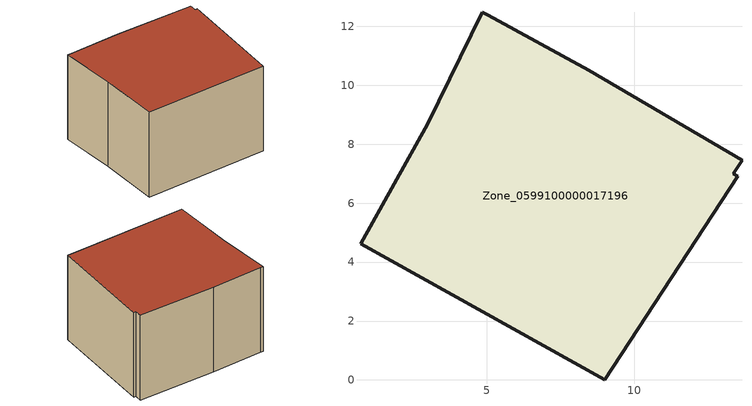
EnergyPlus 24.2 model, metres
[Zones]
Zone_0599100000017196
 floor ground (C_G): 0.72,4.62 2.99,8.69 4.84,12.48 5.05,12.37 8.47,10.51 13.66,7.45 13.37,7 13.52,6.91 9.01,0 z0.15
 wall outside (C_F): 13.66,7.45 8.47,10.51 5.05,12.37 4.84,12.48 2.99,8.69 0.72,4.62 9.01,0 13.52,6.91 13.37,7 13.66,7.45 z0.15:6.95
 roof outside (C_R): 9.01,0 13.52,6.91 13.37,7 13.66,7.45 8.47,10.51 5.05,12.37 4.84,12.48 2.99,8.69 0.72,4.62 z6.95
[BUILDING]
Pand.0599100000017196: North Axis=0; Terrain=City; Loads Convergence Tolerance Value=0.04; Temperature Convergence Tolerance Value=0.4; Solar Distribution=FullExterior; Maximum Number of Warmup Days=25; Minimum Number of Warmup Days=1
[Site:Location]
Rotterdam.The.Hague.AP_ZH_NLD Design_Conditions: Latitude=51.96; Longitude=4.45; Time Zone=1; Elevation=-4.5
[SITE:GROUNDTEMPERATURE:BUILDINGSURFACE]
18, 18, 18, 18, 18, 18, 18, 18, 18, 18, 18, 18
[MATERIAL] Thermal Absorptance=0.9; Solar Absorptance=0.7; Visible Absorptance=0.7
Name | Roughness | Thickness | Conductivity | Density | Specific Heat
G.TC.1946 | MediumSmooth | 0.15 | 1 | 540 | 1210
F.TC.1946 | Rough | 0.3 | 0.857143 | 1920 | 840
R.TC.1946 | MediumRough | 0.2 | 0.909091 | 1500 | 1000
[CONSTRUCTION]
C_G: G.TC.1946
C_F: F.TC.1946
C_R: R.TC.1946
[ZONE]
Zone_0599100000017196: Type=1; Multiplier=1; Ceiling Height=Autocalculate; Volume=Autocalculate; Floor Area=autocalculate; Part of Total Floor Area=Yes
[ZONEINFILTRATION:DESIGNFLOWRATE]
Infil_Zone_0599100000017196: Zone or ZoneList or Space or SpaceList=Zone_0599100000017196; Schedule=AlwaysOn; Design Flow Rate Calculation Method=Flow/Area; Flow Rate per Floor Area=0.003; Constant Term Coefficient=1; Temperature Term Coefficient=0; Velocity Term Coefficient=0; Velocity Squared Term Coefficient=0
[HVACTEMPLATE:ZONE:IDEALLOADSAIRSYSTEM]
Zone_0599100000017196: Maximum Heating Supply Air Temperature=50; Minimum Cooling Supply Air Temperature=13; Maximum Heating Supply Air Humidity Ratio=0.0156; Minimum Cooling Supply Air Humidity Ratio=0.0077; Heating Limit=NoLimit; Cooling Limit=NoLimit; Dehumidification Control Type=ConstantSensibleHeatRatio; Cooling Sensible Heat Ratio=0.7; Dehumidification Setpoint=60; Humidification Control Type=None; Humidification Setpoint=30; Outdoor Air Method=None; Outdoor Air Flow Rate per Person=0.00944; Outdoor Air Flow Rate per Zone Floor Area=0; Outdoor Air Flow Rate per Zone=0; Demand Controlled Ventilation Type=None; Outdoor Air Economizer Type=NoEconomizer; Heat Recovery Type=None; Sensible Heat Recovery Effectiveness=0.7; Latent Heat Recovery Effectiveness=0.65
[ZONECONTROL:THERMOSTAT]
ThermostatControl_Zone_0599100000017196: Zone or ZoneList=Zone_0599100000017196; Control Type Schedule=DualSetpointControlType; Control 1=Thermostat_Zone_0599100000017196; Temperature Difference Between Cutout And Setpoint=0
[THERMOSTATSETPOINT:DUALSETPOINT]
Thermostat_Zone_0599100000017196: Heating Setpoint Temperature Schedule=HeatingSetpoint_Zone_0599100000017196; Cooling Setpoint Temperature Schedule=CoolingSetpoint_Zone_0599100000017196
[SCHEDULE:COMPACT]
HeatingSetpoint_Zone_0599100000017196: Through: 12/31, For: AllDays, Until: 24:00, 21
CoolingSetpoint_Zone_0599100000017196: Through: 12/31, For: AllDays, Until: 24:00, 24
DualSetpointControlType: Through: 12/31, For: AllDays, Until: 24:00, 4
AlwaysOn: Through: 12/31, For: AllDays, Until: 24:00, 1
